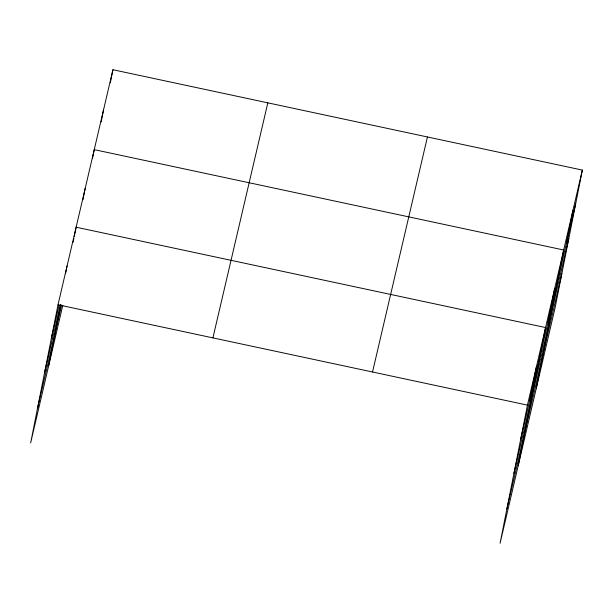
<?xml version="1.0" encoding="UTF-8"?>
<svg xmlns="http://www.w3.org/2000/svg" width="613" height="613" viewBox="0 0 613 613"><rect width="100%" height="100%" fill="white"/><g stroke="black" fill="none" stroke-linecap="round" stroke-linejoin="round"><path stroke-width="0.92" d="M582.35 170.085L527.441 405.116L500.085 543.271L554.995 308.239L582.35 170.085L112.915 69.729L58.005 304.768L30.65 442.915L62.794 305.335M65.583 273.49L67.062 265.981M48.772 365.356L60.771 304.753M73.154 242.212L73.897 238.457M74.265 236.58L76.127 227.201L545.562 327.557L518.207 465.711M82.954 199.677L85.184 188.421M92.571 158.085L94.249 149.641L563.684 249.997L536.329 388.144M101.168 121.88L103.582 109.689M110.317 82.862L112.915 69.729M529.816 400.097L536.498 366.336M547.938 322.538L554.619 288.777M566.328 243.805L573.017 210.037M51.316 338.529L59.086 305.289M44.496 372.98L60.465 304.653M37.47 408.473L61.629 305.052M212.918 337.878L267.827 102.846M372.528 371.999L427.437 136.967M520.751 438.885L575.661 203.845M513.932 473.328L568.841 238.296M506.905 508.821L561.815 273.789M58.005 304.768L527.441 405.116"/></g></svg>
